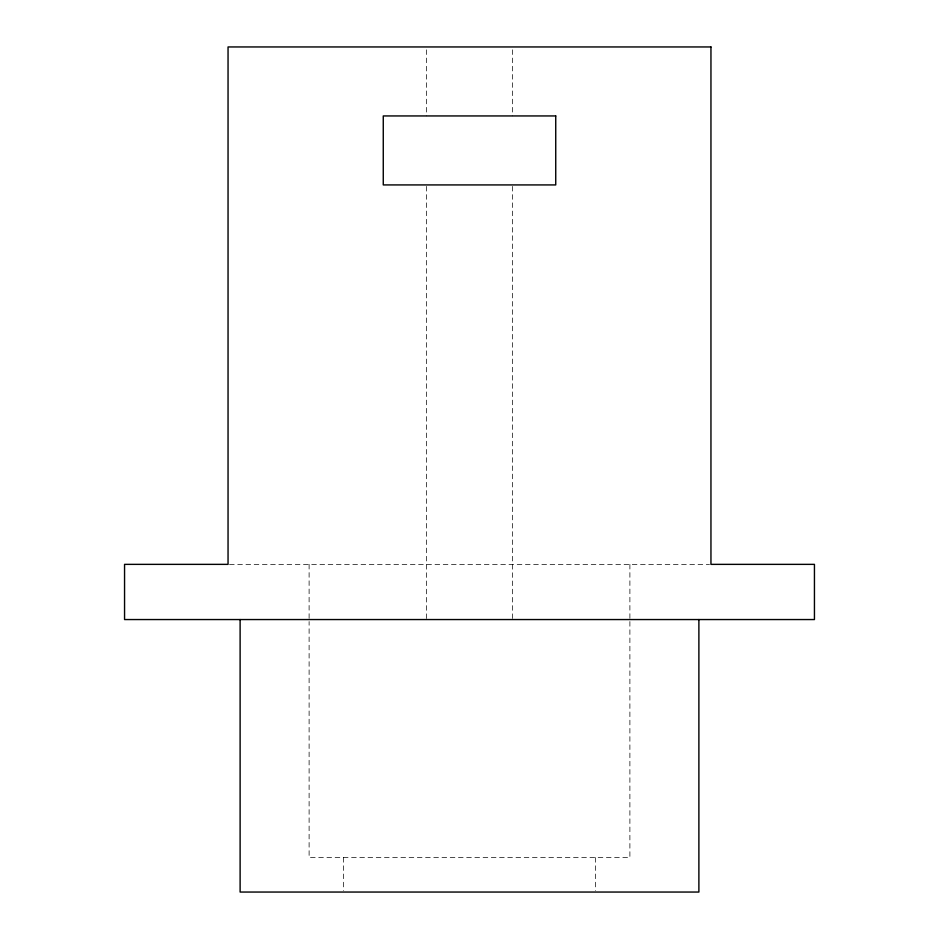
<?xml version="1.0" encoding="UTF-8"?>
<svg xmlns="http://www.w3.org/2000/svg" width="939" height="939" viewBox="0 0 939 939"><rect width="100%" height="100%" fill="white"/><g stroke="black" fill="none" stroke-linecap="round" stroke-linejoin="round"><path stroke-width="0.7" stroke-dasharray="4.7 3.52" d="M229.503 564.362L709.497 564.362M629.893 564.362L629.893 620.069M629.893 621.536L629.893 857.553L309.107 857.553L309.107 621.536M595.408 857.553L595.408 890.618M512.612 49.826L512.612 115.943M512.612 186.392L512.612 619.552M426.388 49.826L426.388 115.943M426.388 186.392L426.388 619.552M343.592 857.553L343.592 890.618M309.107 564.362L309.107 620.069"/><path stroke-width="1.41" d="M698.886 619.552L698.886 892.05L240.114 892.05L240.114 619.552M710.952 46.95L228.048 46.95L228.048 564.362L124.558 564.362L124.558 619.552L814.442 619.552L814.442 564.362L710.952 564.362L710.952 46.95M555.735 115.943L383.265 115.943L383.265 184.924L555.735 184.924L555.735 115.943"/></g></svg>
